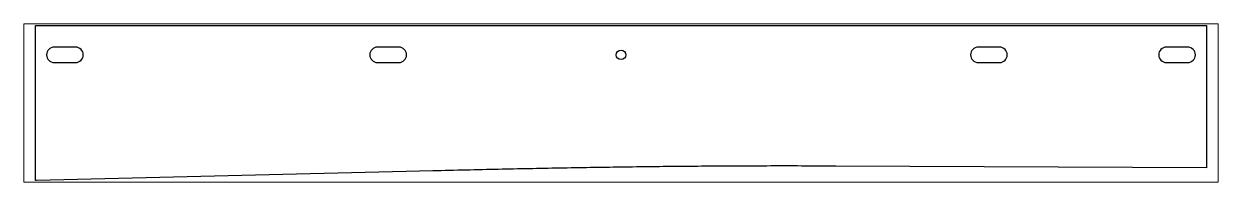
# Paper-space layout 'Layout1' of a CAD drawing. Header units: millimetres. Extents: x 0 to 257, y 81 to 114.
# The model-space entities are those that its viewports show. They can reach past a viewport. Long polylines and large blocks are cut down to what shows.
import ezdxf

# ---------------------------------------------------------------- set-up
doc = ezdxf.new("R2010")
doc.units = ezdxf.units.MM
doc.header["$LTSCALE"] = 25
doc.layers.add('3_Pezzi', color=7, linetype='Continuous')
doc.layers.add('5_Bulloni', color=7, linetype='Continuous')

# ---------------------------------------------------------------- blocks, each defined once
blk = doc.blocks.new('BL1553344786_00001')
at = {"layer": '5_Bulloni', "color": 4, "linetype": 'Continuous'}
for p, q in [((27.25, 38), (12.75, 38)), ((12.75, 27.5), (27.25, 27.5))]:
    blk.add_line(p, q, dxfattribs=at)
for centre, start, end in [((12.75, 32.75), 90, 270), ((27.25, 32.75), 270, 90)]:
    blk.add_arc(centre, 5.25, start, end, dxfattribs=at)
blk = doc.blocks.new('BL1553344786_00002')
at = {"layer": '5_Bulloni', "color": 4, "linetype": 'Continuous'}
for p, q in [((656.65, 38), (642.15, 38)), ((642.15, 27.5), (656.65, 27.5))]:
    blk.add_line(p, q, dxfattribs=at)
for centre, start, end in [((642.15, 32.75), 90, 270), ((656.65, 32.75), 270, 90)]:
    blk.add_arc(centre, 5.25, start, end, dxfattribs=at)
blk = doc.blocks.new('BL1553344786_00003')
at = {"layer": '5_Bulloni', "color": 2, "linetype": 'Continuous'}
blk.add_circle((398.78, 32.75), 3.25, dxfattribs=at)
blk = doc.blocks.new('BL1553344786_00004')
at = {"layer": '5_Bulloni', "color": 4, "linetype": 'Continuous'}
for p, q in [((784.8, 38), (770.3, 38)), ((770.3, 27.5), (784.8, 27.5))]:
    blk.add_line(p, q, dxfattribs=at)
for centre, start, end in [((770.3, 32.75), 90, 270), ((784.8, 32.75), 270, 90)]:
    blk.add_arc(centre, 5.25, start, end, dxfattribs=at)
blk = doc.blocks.new('BL1553344786_00005')
at = {"layer": '5_Bulloni', "color": 4, "linetype": 'Continuous'}
for p, q in [((247.41, 38.01), (232.91, 38.01)), ((232.91, 27.51), (247.41, 27.51))]:
    blk.add_line(p, q, dxfattribs=at)
for centre, start, end in [((232.91, 32.76), 90, 270), ((247.41, 32.76), 270, 90)]:
    blk.add_arc(centre, 5.25, start, end, dxfattribs=at)
blk = doc.blocks.new('BL1553344786_00006')
at = {"layer": '3_Pezzi', "color": 3, "linetype": 'Continuous'}
for p, q in [((0, -52.75), (0, 52.75)), ((0, 52.75), (797.56, 52.75)), ((797.56, 52.75), (797.56, -44.04)), ((252.36, -46.61), (0.56, -52.75)), ((270.66, -46.17), (252.36, -46.61)), ((273.48, -46.11), (270.67, -46.17)), ((276.3, -46.04), (273.48, -46.11)), ((279.11, -45.97), (276.3, -46.04)), ((281.93, -45.91), (279.11, -45.97)), ((284.74, -45.84), (281.93, -45.91)), ((287.56, -45.78), (284.74, -45.84)), ((290.37, -45.71), (287.56, -45.78)), ((293.19, -45.65), (290.37, -45.71)), ((296, -45.59), (293.19, -45.65)), ((298.82, -45.52), (296, -45.59)), ((301.64, -45.46), (298.82, -45.52)), ((304.45, -45.4), (301.64, -45.46)), ((307.27, -45.34), (304.45, -45.4)), ((309.89, -45.28), (307.28, -45.34)), ((312.5, -45.22), (309.89, -45.28)), ((315.12, -45.17), (312.5, -45.22)), ((317.73, -45.11), (315.12, -45.17)), ((320.34, -45.06), (317.73, -45.11)), ((322.96, -45), (320.34, -45.06)), ((325.57, -44.95), (322.96, -45)), ((328.19, -44.9), (325.57, -44.95)), ((330.8, -44.84), (328.19, -44.9)), ((333.41, -44.79), (330.8, -44.84)), ((336.03, -44.74), (333.41, -44.79)), ((338.64, -44.69), (336.03, -44.74)), ((341.26, -44.63), (338.64, -44.69)), ((343.87, -44.58), (341.26, -44.63)), ((346.48, -44.53), (343.86, -44.58)), ((349.09, -44.48), (346.48, -44.53)), ((351.71, -44.43), (349.09, -44.48)), ((354.32, -44.39), (351.71, -44.43)), ((356.94, -44.34), (354.32, -44.39)), ((359.55, -44.29), (356.94, -44.34)), ((362.17, -44.25), (359.55, -44.29)), ((364.78, -44.2), (362.17, -44.25)), ((367.4, -44.16), (364.78, -44.2)), ((370.01, -44.11), (367.4, -44.16)), ((372.63, -44.07), (370.01, -44.11)), ((375.24, -44.02), (372.63, -44.07)), ((377.86, -43.98), (375.24, -44.02)), ((380.48, -43.94), (377.86, -43.98)), ((383.09, -43.9), (380.48, -43.94)), ((385.71, -43.86), (383.09, -43.9)), ((388.32, -43.82), (385.71, -43.86)), ((390.94, -43.78), (388.32, -43.82)), ((393.55, -43.74), (390.94, -43.78)), ((396.16, -43.7), (393.55, -43.74)), ((398.78, -43.67), (396.16, -43.7)), ((401.39, -43.63), (398.78, -43.67)), ((404.01, -43.59), (401.39, -43.63)), ((406.62, -43.56), (404.01, -43.59)), ((409.24, -43.53), (406.62, -43.56)), ((411.85, -43.49), (409.24, -43.53)), ((414.47, -43.46), (411.85, -43.49)), ((417.08, -43.43), (414.47, -43.46)), ((419.69, -43.4), (417.07, -43.43)), ((422.3, -43.37), (419.69, -43.4)), ((424.92, -43.34), (422.3, -43.37)), ((427.53, -43.31), (424.92, -43.34)), ((430.15, -43.28), (427.53, -43.31)), ((432.76, -43.26), (430.15, -43.28)), ((435.38, -43.23), (432.76, -43.26)), ((437.99, -43.21), (435.38, -43.23)), ((440.61, -43.18), (437.99, -43.21)), ((443.22, -43.16), (440.61, -43.18)), ((445.84, -43.14), (443.22, -43.16)), ((448.45, -43.12), (445.84, -43.14)), ((451.07, -43.09), (448.45, -43.12)), ((453.68, -43.07), (451.07, -43.09)), ((456.3, -43.05), (453.69, -43.07)), ((458.92, -43.04), (456.3, -43.05)), ((461.53, -43.02), (458.92, -43.04)), ((464.15, -43), (461.53, -43.02)), ((466.76, -42.99), (464.15, -43)), ((469.37, -42.97), (466.76, -42.99)), ((471.99, -42.96), (469.37, -42.97)), ((474.6, -42.95), (471.99, -42.96)), ((477.22, -42.93), (474.6, -42.95)), ((479.83, -42.92), (477.22, -42.93)), ((482.45, -42.91), (479.83, -42.92)), ((485.06, -42.9), (482.45, -42.91)), ((487.67, -42.89), (485.06, -42.9)), ((490.29, -42.89), (487.67, -42.89)), ((492.91, -42.88), (490.3, -42.89)), ((495.53, -42.87), (492.91, -42.88)), ((498.14, -42.87), (495.53, -42.87)), ((500.75, -42.86), (498.14, -42.87)), ((503.37, -42.86), (500.75, -42.86)), ((505.98, -42.86), (503.37, -42.86)), ((508.6, -42.86), (505.98, -42.86)), ((511.21, -42.86), (508.6, -42.86)), ((513.83, -42.86), (511.21, -42.86)), ((516.44, -42.86), (513.83, -42.86)), ((519.05, -42.86), (516.44, -42.86)), ((521.67, -42.87), (519.05, -42.86)), ((524.28, -42.87), (521.67, -42.87)), ((526.9, -42.87), (524.28, -42.87)), ((529.51, -42.88), (526.9, -42.87)), ((532.12, -42.89), (529.51, -42.88)), ((534.74, -42.9), (532.12, -42.89)), ((537.35, -42.9), (534.74, -42.9)), ((539.97, -42.91), (537.35, -42.9)), ((542.58, -42.92), (539.97, -42.91)), ((545.2, -42.94), (542.58, -42.92)), ((797.56, -44.04), (545.2, -42.94)), ((0.56, -52.75), (0, -52.75))]:
    blk.add_line(p, q, dxfattribs=at)

msp = doc.modelspace()

# ---------------------------------------------------------------- block references
at = {"layer": '3_Pezzi'}
msp.add_blockref('BL1553344786_00006', (0, 0), dxfattribs=at)
at = {"layer": '5_Bulloni'}
for name in ['BL1553344786_00001', 'BL1553344786_00005', 'BL1553344786_00003', 'BL1553344786_00002', 'BL1553344786_00004']:
    msp.add_blockref(name, (0, 0), dxfattribs=at)

psp = doc.layouts.get("Layout1")

# ---------------------------------------------------------------- viewports
at = {"layer": '0'}
psp.add_viewport(center=(128.5, 97.5), size=(257, 33.9957), view_center_point=(398.78, 0), view_height=107.61, dxfattribs=at)

doc.saveas('drawing.dxf')
